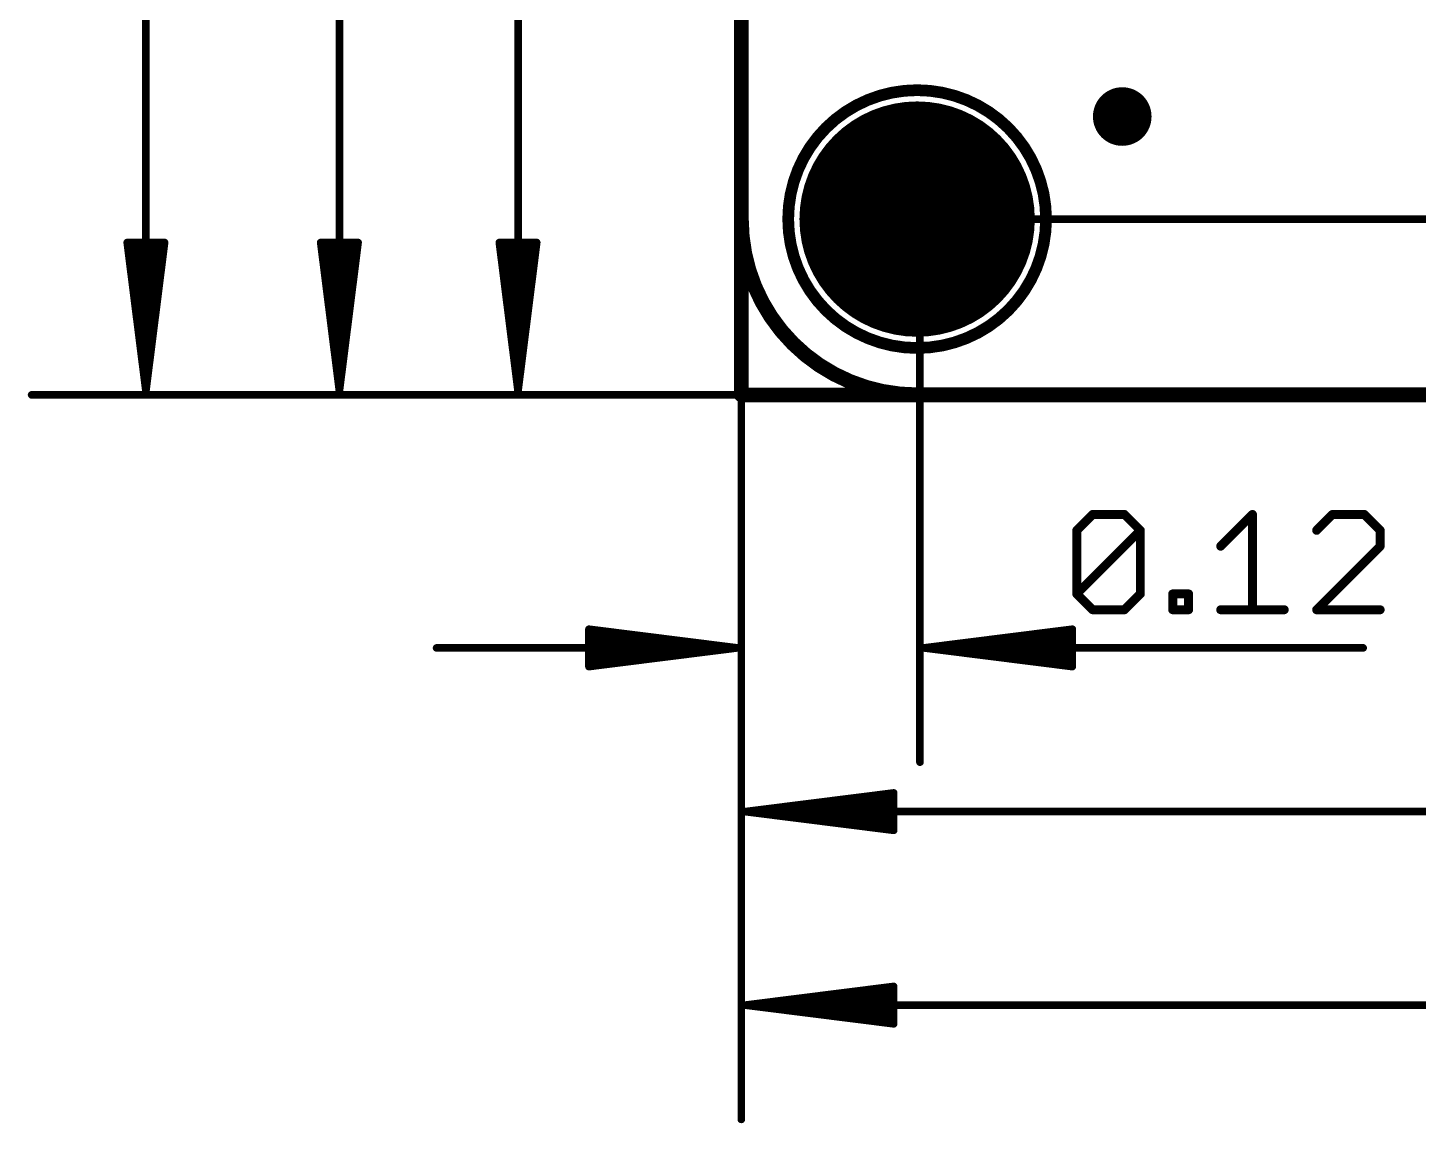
# Model space of a CAD drawing. Extents: x -12.5 to 70.1, y -12.4 to 85.2.
# Drawn here: x -12.18 to 11.55, y -12.43 to 6.26 of the extents above; entities that cross this region are included whole.
import ezdxf

# ---------------------------------------------------------------- set-up
doc = ezdxf.new("R2010")
doc.units = 0
for name, color, linetype in [('1', 12, 'CONTINUOUS'), ('16', 132, 'CONTINUOUS'), ('17', 110, 'CONTINUOUS'), ('20', 53, 'CONTINUOUS'), ('21', 40, 'CONTINUOUS'), ('23', 53, 'CONTINUOUS'), ('47', 253, 'CONTINUOUS')]:
    doc.layers.add(name, color=color, linetype=linetype)

# ---------------------------------------------------------------- blocks, each defined once
blk = doc.blocks.new('PIE')
at = {"const_width": 0.5}
blk.add_lwpolyline([(0, -0.25, 1), (0, 0.25, 1), (0, -0.25)], format="xyb", dxfattribs=at)
blk = doc.blocks.new('ROUNDP')
at = {"const_width": 0.5}
blk.add_lwpolyline([(0, -0.25, 1), (0, 0.25, 1), (0, -0.25)], format="xyb", dxfattribs=at)

msp = doc.modelspace()

# ---------------------------------------------------------------- linework, layer by layer
at = {"layer": '1', "const_width": 0.254}
for points in [[(0, 3), (0, 32.3)], [(42, 0), (3, 0)]]:
    msp.add_lwpolyline(points, dxfattribs=at)
at = {"layer": '1'}
for points, const_width in [([(0, 3, 0.4142), (3, 0)], 0.254), ([(0.0635, 3, 1), (-0.0635, 3)], 0.127), ([(-0.0635, 3, 1), (0.0635, 3)], 0.127), ([(3, 0.0635, 1), (3, -0.0635)], 0.127), ([(3, -0.0635, 1), (3, 0.0635)], 0.127)]:
    msp.add_lwpolyline(points, format="xyb", dxfattribs=dict(at, const_width=const_width))
at = {"layer": '16', "const_width": 0.25}
for points in [[(0, 0), (0, 84.5)], [(45, 0), (0, 0)]]:
    msp.add_lwpolyline(points, dxfattribs=at)
at = {"layer": '16', "const_width": 0.125}
for points in [[(0, 0.0625, 1), (0, -0.0625)], [(-0.0625, 0, 1), (0.0625, 0)]]:
    msp.add_lwpolyline(points, format="xyb", dxfattribs=at)
at = {"layer": '20'}
for p, q in [((0, 3), (0, 82)), ((42, 0), (3, 0))]:
    msp.add_line(p, q, dxfattribs=at)
msp.add_arc((3, 3), 3, 180, 270, dxfattribs=at)
at = {"layer": '21', "const_width": 0.2}
msp.add_lwpolyline([(3, 0.8, 1), (3, 5.2, 1), (3, 0.8)], format="xyb", dxfattribs=at)
at = {"layer": '23'}
for p in [(6.5, 4.75), (3, 3)]:
    msp.add_point(p, dxfattribs=at)
at = {"layer": '47'}
for points, const_width in [([(-10.16, 0.065), (-10.16, 73.595)], 0.13), ([(-6.858, 0.065), (-6.858, 63.577)], 0.13), ([(-3.81, 0.065), (-3.81, 23.811)], 0.13), ([(0, 5.588), (0, -6.268)], 0.13), ([(0, 4.572), (0, -12.364)], 0.13), ([(0, 3.556), (0, -9.062)], 0.13), ([(3.048, 3.048), (3.048, -6.268)], 0.13), ([(3, 3), (52.75, 3)], 0.13), ([(-10.16, 0.065), (-10.4792, 2.6)], 0.13), ([(-10.4792, 2.6), (-9.8408, 2.6)], 0.13), ([(-10.16, 0.065), (-10.42, 2.6)], 0.13), ([(-10.16, 0.065), (-10.29, 2.6)], 0.13), ([(-9.8408, 2.6), (-10.16, 0.065)], 0.13), ([(-10.03, 2.6), (-10.16, 0.065)], 0.13), ([(-9.9, 2.6), (-10.16, 0.065)], 0.13), ([(-6.858, 0.065), (-7.1772, 2.6)], 0.13), ([(-7.1772, 2.6), (-6.5388, 2.6)], 0.13), ([(-6.858, 0.065), (-7.118, 2.6)], 0.13), ([(-6.858, 0.065), (-6.988, 2.6)], 0.13), ([(-6.5388, 2.6), (-6.858, 0.065)], 0.13), ([(-6.728, 2.6), (-6.858, 0.065)], 0.13), ([(-6.598, 2.6), (-6.858, 0.065)], 0.13), ([(-3.81, 0.065), (-4.1292, 2.6)], 0.13), ([(-4.1292, 2.6), (-3.4908, 2.6)], 0.13), ([(-3.81, 0.065), (-4.07, 2.6)], 0.13), ([(-3.81, 0.065), (-3.94, 2.6)], 0.13), ([(-3.4908, 2.6), (-3.81, 0.065)], 0.13), ([(-3.68, 2.6), (-3.81, 0.065)], 0.13), ([(-3.55, 2.6), (-3.81, 0.065)], 0.13), ([(6.35, 0), (-12.11, 0)], 0.13), ([(4.318, 0), (-8.808, 0)], 0.13), ([(9.652, 0), (-5.76, 0)], 0.13), ([(4.826, 0), (56.56, 0)], 0.13), ([(5.7242, -2.3115), (5.9954, -2.0403)], 0.1524), ([(5.9954, -2.0403), (6.5377, -2.0403)], 0.1524), ([(6.5377, -2.0403), (6.8089, -2.3115)], 0.1524), ([(8.1799, -2.5826), (8.7223, -2.0403)], 0.1524), ([(8.7223, -2.0403), (8.7223, -3.6673)], 0.1524), ([(10.0883, -2.0403), (9.8171, -2.3115)], 0.1524), ([(10.6306, -2.0403), (10.0883, -2.0403)], 0.1524), ([(10.9017, -2.3115), (10.6306, -2.0403)], 0.1524), ([(5.7242, -3.3961), (5.7242, -2.3115)], 0.1524), ([(5.7242, -3.3961), (6.8089, -2.3115)], 0.1524), ([(6.8089, -2.3115), (6.8089, -3.3961)], 0.1524), ([(10.9017, -2.5826), (10.9017, -2.3115)], 0.1524), ([(9.8171, -3.6673), (10.9017, -2.5826)], 0.1524), ([(5.9954, -3.6673), (5.7242, -3.3961)], 0.1524), ([(6.8089, -3.3961), (6.5377, -3.6673)], 0.1524), ([(7.3614, -3.6673), (7.3614, -3.3961)], 0.1524), ([(7.3614, -3.3961), (7.6325, -3.3961)], 0.1524), ([(7.6325, -3.3961), (7.6325, -3.6673)], 0.1524), ([(6.5377, -3.6673), (5.9954, -3.6673)], 0.1524), ([(7.6325, -3.6673), (7.3614, -3.6673)], 0.1524), ([(8.1799, -3.6673), (9.2646, -3.6673)], 0.1524), ([(10.9017, -3.6673), (9.8171, -3.6673)], 0.1524), ([(-0.065, -4.318), (-2.6, -3.9988)], 0.13), ([(-2.6, -3.9988), (-2.6, -4.6372)], 0.13), ([(-0.065, -4.318), (-2.6, -4.058)], 0.13), ([(3.113, -4.318), (5.648, -3.9988)], 0.13), ([(3.113, -4.318), (5.648, -4.058)], 0.13), ([(5.648, -3.9988), (5.648, -4.6372)], 0.13), ([(-0.065, -4.318), (-5.2, -4.318)], 0.13), ([(-0.065, -4.318), (-2.6, -4.188)], 0.13), ([(-2.6, -4.6372), (-0.065, -4.318)], 0.13), ([(-2.6, -4.448), (-0.065, -4.318)], 0.13), ([(-2.6, -4.578), (-0.065, -4.318)], 0.13), ([(3.113, -4.318), (5.648, -4.188)], 0.13), ([(3.113, -4.318), (10.6108, -4.318)], 0.13), ([(5.648, -4.6372), (3.113, -4.318)], 0.13), ([(5.648, -4.448), (3.113, -4.318)], 0.13), ([(5.648, -4.578), (3.113, -4.318)], 0.13), ([(0.065, -7.112), (2.6, -6.7928)], 0.13), ([(0.065, -7.112), (2.6, -6.852)], 0.13), ([(2.6, -6.7928), (2.6, -7.4312)], 0.13), ([(0.065, -7.112), (2.6, -6.982)], 0.13), ([(0.065, -7.112), (41.845, -7.112)], 0.13), ([(2.6, -7.4312), (0.065, -7.112)], 0.13), ([(2.6, -7.242), (0.065, -7.112)], 0.13), ([(2.6, -7.372), (0.065, -7.112)], 0.13), ([(0.065, -10.414), (2.6, -10.0948)], 0.13), ([(0.065, -10.414), (2.6, -10.154)], 0.13), ([(2.6, -10.0948), (2.6, -10.7332)], 0.13), ([(0.065, -10.414), (2.6, -10.284)], 0.13), ([(0.065, -10.414), (44.893, -10.414)], 0.13), ([(2.6, -10.7332), (0.065, -10.414)], 0.13), ([(2.6, -10.544), (0.065, -10.414)], 0.13), ([(2.6, -10.674), (0.065, -10.414)], 0.13)]:
    msp.add_lwpolyline(points, dxfattribs=dict(at, const_width=const_width))
for points, const_width in [([(0.0325, 5.588, 1), (-0.0325, 5.588)], 0.065), ([(0.0325, 4.572, 1), (-0.0325, 4.572)], 0.065), ([(0.0325, 3.556, 1), (-0.0325, 3.556)], 0.065), ([(3.0805, 3.048, 1), (3.0155, 3.048)], 0.065), ([(3, 3.0325, 1), (3, 2.9675)], 0.065), ([(-10.447, 2.6041, 1), (-10.5115, 2.5959)], 0.065), ([(-10.4792, 2.6325, 1), (-10.4792, 2.5675)], 0.065), ([(-10.3877, 2.6033, 1), (-10.4523, 2.5967)], 0.065), ([(-10.2575, 2.6017, 1), (-10.3225, 2.5983)], 0.065), ([(-9.9975, 2.5983, 1), (-10.0625, 2.6017)], 0.065), ([(-9.8677, 2.5967, 1), (-9.9323, 2.6033)], 0.065), ([(-9.8085, 2.5959, 1), (-9.873, 2.6041)], 0.065), ([(-9.8408, 2.5675, 1), (-9.8408, 2.6325)], 0.065), ([(-7.145, 2.6041, 1), (-7.2095, 2.5959)], 0.065), ([(-7.1772, 2.6325, 1), (-7.1772, 2.5675)], 0.065), ([(-7.0857, 2.6033, 1), (-7.1503, 2.5967)], 0.065), ([(-6.9555, 2.6017, 1), (-7.0205, 2.5983)], 0.065), ([(-6.6955, 2.5983, 1), (-6.7605, 2.6017)], 0.065), ([(-6.5657, 2.5967, 1), (-6.6303, 2.6033)], 0.065), ([(-6.5065, 2.5959, 1), (-6.571, 2.6041)], 0.065), ([(-6.5388, 2.5675, 1), (-6.5388, 2.6325)], 0.065), ([(-4.097, 2.6041, 1), (-4.1615, 2.5959)], 0.065), ([(-4.1292, 2.6325, 1), (-4.1292, 2.5675)], 0.065), ([(-4.0377, 2.6033, 1), (-4.1023, 2.5967)], 0.065), ([(-3.9075, 2.6017, 1), (-3.9725, 2.5983)], 0.065), ([(-3.6475, 2.5983, 1), (-3.7125, 2.6017)], 0.065), ([(-3.5177, 2.5967, 1), (-3.5823, 2.6033)], 0.065), ([(-3.4585, 2.5959, 1), (-3.523, 2.6041)], 0.065), ([(-3.4908, 2.5675, 1), (-3.4908, 2.6325)], 0.065), ([(-12.11, 0.0325, 1), (-12.11, -0.0325)], 0.065), ([(-10.1922, 0.0691, 1), (-10.1278, 0.0609)], 0.065), ([(-10.1923, 0.0683, 1), (-10.1277, 0.0617)], 0.065), ([(-10.1925, 0.0633, 1), (-10.1275, 0.0667)], 0.065), ([(-10.1925, 0.0667, 1), (-10.1275, 0.0633)], 0.065), ([(-10.1925, 0.065, 1), (-10.1275, 0.065)], 0.065), ([(-10.1923, 0.0617, 1), (-10.1277, 0.0683)], 0.065), ([(-10.1922, 0.0609, 1), (-10.1278, 0.0691)], 0.065), ([(-8.808, 0.0325, 1), (-8.808, -0.0325)], 0.065), ([(-6.8902, 0.0691, 1), (-6.8258, 0.0609)], 0.065), ([(-6.8903, 0.0683, 1), (-6.8257, 0.0617)], 0.065), ([(-6.8905, 0.0633, 1), (-6.8255, 0.0667)], 0.065), ([(-6.8905, 0.0667, 1), (-6.8255, 0.0633)], 0.065), ([(-6.8905, 0.065, 1), (-6.8255, 0.065)], 0.065), ([(-6.8903, 0.0617, 1), (-6.8257, 0.0683)], 0.065), ([(-6.8902, 0.0609, 1), (-6.8258, 0.0691)], 0.065), ([(-5.76, 0.0325, 1), (-5.76, -0.0325)], 0.065), ([(-3.8422, 0.0691, 1), (-3.7778, 0.0609)], 0.065), ([(-3.8423, 0.0683, 1), (-3.7777, 0.0617)], 0.065), ([(-3.8425, 0.0633, 1), (-3.7775, 0.0667)], 0.065), ([(-3.8425, 0.0667, 1), (-3.7775, 0.0633)], 0.065), ([(-3.8425, 0.065, 1), (-3.7775, 0.065)], 0.065), ([(-3.8423, 0.0617, 1), (-3.7777, 0.0683)], 0.065), ([(-3.8422, 0.0609, 1), (-3.7778, 0.0691)], 0.065), ([(4.318, -0.0325, 1), (4.318, 0.0325)], 0.065), ([(4.826, 0.0325, 1), (4.826, -0.0325)], 0.065), ([(6.35, -0.0325, 1), (6.35, 0.0325)], 0.065), ([(9.652, -0.0325, 1), (9.652, 0.0325)], 0.065), ([(5.9954, -2.0022, 1), (5.9954, -2.0784)], 0.0762), ([(6.0223, -2.0673, 1), (5.9684, -2.0134)], 0.0762), ([(6.5646, -2.0134, 1), (6.5108, -2.0673)], 0.0762), ([(6.5377, -2.0784, 1), (6.5377, -2.0022)], 0.0762), ([(8.7604, -2.0403, 1), (8.6842, -2.0403)], 0.0762), ([(8.7492, -2.0673, 1), (8.6953, -2.0134)], 0.0762), ([(10.0883, -2.0022, 1), (10.0883, -2.0784)], 0.0762), ([(10.1152, -2.0673, 1), (10.0613, -2.0134)], 0.0762), ([(10.6575, -2.0134, 1), (10.6036, -2.0673)], 0.0762), ([(10.6306, -2.0784, 1), (10.6306, -2.0022)], 0.0762), ([(5.7623, -2.3115, 1), (5.6861, -2.3115)], 0.0762), ([(5.6973, -2.2845, 1), (5.7511, -2.3384)], 0.0762), ([(6.847, -2.3115, 1), (6.7708, -2.3115)], 0.0762), ([(6.8358, -2.3384, 1), (6.7819, -2.2845)], 0.0762), ([(6.7819, -2.3384, 1), (6.8358, -2.2845)], 0.0762), ([(9.7901, -2.2845, 1), (9.844, -2.3384)], 0.0762), ([(10.9398, -2.3115, 1), (10.8636, -2.3115)], 0.0762), ([(10.8748, -2.3384, 1), (10.9287, -2.2845)], 0.0762), ([(8.153, -2.5557, 1), (8.2069, -2.6096)], 0.0762), ([(10.8636, -2.5826, 1), (10.9398, -2.5826)], 0.0762), ([(10.9287, -2.6096, 1), (10.8748, -2.5557)], 0.0762), ([(5.7511, -3.3692, 1), (5.6973, -3.4231)], 0.0762), ([(6.8358, -3.4231, 1), (6.7819, -3.3692)], 0.0762), ([(7.3995, -3.3961, 1), (7.3233, -3.3961)], 0.0762), ([(7.3614, -3.358, 1), (7.3614, -3.4342)], 0.0762), ([(7.6706, -3.3961, 1), (7.5944, -3.3961)], 0.0762), ([(7.6325, -3.4342, 1), (7.6325, -3.358)], 0.0762), ([(5.6973, -3.3692, 1), (5.7511, -3.4231)], 0.0762), ([(5.6861, -3.3961, 1), (5.7623, -3.3961)], 0.0762), ([(6.7708, -3.3961, 1), (6.847, -3.3961)], 0.0762), ([(5.9954, -3.6292, 1), (5.9954, -3.7054)], 0.0762), ([(5.9684, -3.6942, 1), (6.0223, -3.6404)], 0.0762), ([(6.5108, -3.6404, 1), (6.5646, -3.6942)], 0.0762), ([(6.5377, -3.7054, 1), (6.5377, -3.6292)], 0.0762), ([(7.3614, -3.6292, 1), (7.3614, -3.7054)], 0.0762), ([(7.3233, -3.6673, 1), (7.3995, -3.6673)], 0.0762), ([(7.5944, -3.6673, 1), (7.6706, -3.6673)], 0.0762), ([(7.6325, -3.7054, 1), (7.6325, -3.6292)], 0.0762), ([(8.1799, -3.6292, 1), (8.1799, -3.7054)], 0.0762), ([(8.6842, -3.6673, 1), (8.7604, -3.6673)], 0.0762), ([(9.2646, -3.7054, 1), (9.2646, -3.6292)], 0.0762), ([(9.8171, -3.6292, 1), (9.8171, -3.7054)], 0.0762), ([(9.7901, -3.6404, 1), (9.844, -3.6942)], 0.0762), ([(10.9017, -3.7054, 1), (10.9017, -3.6292)], 0.0762), ([(-2.5959, -3.9665, 1), (-2.6041, -4.031)], 0.065), ([(-2.5675, -3.9988, 1), (-2.6325, -3.9988)], 0.065), ([(-2.5967, -4.0257, 1), (-2.6033, -4.0903)], 0.065), ([(5.6805, -3.9988, 1), (5.6155, -3.9988)], 0.065), ([(5.6521, -4.031, 1), (5.6439, -3.9665)], 0.065), ([(5.6513, -4.0903, 1), (5.6447, -4.0257)], 0.065), ([(-5.2, -4.2855, 1), (-5.2, -4.3505)], 0.065), ([(-2.5983, -4.1555, 1), (-2.6017, -4.2205)], 0.065), ([(-0.0609, -4.3502, 1), (-0.0691, -4.2858)], 0.065), ([(-0.0691, -4.3502, 1), (-0.0609, -4.2858)], 0.065), ([(-0.0617, -4.3503, 1), (-0.0683, -4.2857)], 0.065), ([(-0.0683, -4.3503, 1), (-0.0617, -4.2857)], 0.065), ([(-0.0667, -4.3505, 1), (-0.0633, -4.2855)], 0.065), ([(-0.0633, -4.3505, 1), (-0.0667, -4.2855)], 0.065), ([(-0.065, -4.3505, 1), (-0.065, -4.2855)], 0.065), ([(3.113, -4.2855, 1), (3.113, -4.3505)], 0.065), ([(3.1171, -4.2858, 1), (3.1089, -4.3502)], 0.065), ([(3.1113, -4.2855, 1), (3.1147, -4.3505)], 0.065), ([(3.1147, -4.2855, 1), (3.1113, -4.3505)], 0.065), ([(3.1163, -4.2857, 1), (3.1097, -4.3503)], 0.065), ([(3.1097, -4.2857, 1), (3.1163, -4.3503)], 0.065), ([(3.1089, -4.2858, 1), (3.1171, -4.3502)], 0.065), ([(5.6497, -4.2205, 1), (5.6463, -4.1555)], 0.065), ([(10.6108, -4.3505, 1), (10.6108, -4.2855)], 0.065), ([(-2.6017, -4.4155, 1), (-2.5983, -4.4805)], 0.065), ([(5.6463, -4.4805, 1), (5.6497, -4.4155)], 0.065), ([(-2.6033, -4.5457, 1), (-2.5967, -4.6103)], 0.065), ([(-2.6041, -4.605, 1), (-2.5959, -4.6695)], 0.065), ([(-2.6325, -4.6372, 1), (-2.5675, -4.6372)], 0.065), ([(5.6155, -4.6372, 1), (5.6805, -4.6372)], 0.065), ([(5.6439, -4.6695, 1), (5.6521, -4.605)], 0.065), ([(5.6447, -4.6103, 1), (5.6513, -4.5457)], 0.065), ([(-0.0325, -6.268, 1), (0.0325, -6.268)], 0.065), ([(3.0155, -6.268, 1), (3.0805, -6.268)], 0.065), ([(2.6325, -6.7928, 1), (2.5675, -6.7928)], 0.065), ([(2.6041, -6.825, 1), (2.5959, -6.7605)], 0.065), ([(2.6033, -6.8843, 1), (2.5967, -6.8197)], 0.065), ([(0.065, -7.0795, 1), (0.065, -7.1445)], 0.065), ([(0.0691, -7.0798, 1), (0.0609, -7.1442)], 0.065), ([(0.0633, -7.0795, 1), (0.0667, -7.1445)], 0.065), ([(0.0667, -7.0795, 1), (0.0633, -7.1445)], 0.065), ([(0.0683, -7.0797, 1), (0.0617, -7.1443)], 0.065), ([(0.0617, -7.0797, 1), (0.0683, -7.1443)], 0.065), ([(0.0609, -7.0798, 1), (0.0691, -7.1442)], 0.065), ([(2.6017, -7.0145, 1), (2.5983, -6.9495)], 0.065), ([(2.5967, -7.4043, 1), (2.6033, -7.3397)], 0.065), ([(2.5983, -7.2745, 1), (2.6017, -7.2095)], 0.065), ([(2.5675, -7.4312, 1), (2.6325, -7.4312)], 0.065), ([(2.5959, -7.4635, 1), (2.6041, -7.399)], 0.065), ([(-0.0325, -9.062, 1), (0.0325, -9.062)], 0.065), ([(2.6325, -10.0948, 1), (2.5675, -10.0948)], 0.065), ([(2.6041, -10.127, 1), (2.5959, -10.0625)], 0.065), ([(2.6033, -10.1863, 1), (2.5967, -10.1217)], 0.065), ([(0.065, -10.3815, 1), (0.065, -10.4465)], 0.065), ([(0.0691, -10.3818, 1), (0.0609, -10.4462)], 0.065), ([(0.0633, -10.3815, 1), (0.0667, -10.4465)], 0.065), ([(0.0667, -10.3815, 1), (0.0633, -10.4465)], 0.065), ([(0.0683, -10.3817, 1), (0.0617, -10.4463)], 0.065), ([(0.0617, -10.3817, 1), (0.0683, -10.4463)], 0.065), ([(0.0609, -10.3818, 1), (0.0691, -10.4462)], 0.065), ([(2.6017, -10.3165, 1), (2.5983, -10.2515)], 0.065), ([(2.5959, -10.7655, 1), (2.6041, -10.701)], 0.065), ([(2.5967, -10.7063, 1), (2.6033, -10.6417)], 0.065), ([(2.5983, -10.5765, 1), (2.6017, -10.5115)], 0.065), ([(2.5675, -10.7332, 1), (2.6325, -10.7332)], 0.065), ([(-0.0325, -12.364, 1), (0.0325, -12.364)], 0.065)]:
    msp.add_lwpolyline(points, format="xyb", dxfattribs=dict(at, const_width=const_width))

# ---------------------------------------------------------------- block references
at = {"layer": '1'}
msp.add_blockref('PIE', (6.5, 4.75), dxfattribs=at)
at = {"layer": '17', "xscale": 4.016, "yscale": 4.016}
msp.add_blockref('ROUNDP', (3, 3), dxfattribs=at)
msp.add_blockref('ROUNDP', (3, 3), dxfattribs=at)

doc.saveas('drawing.dxf')
